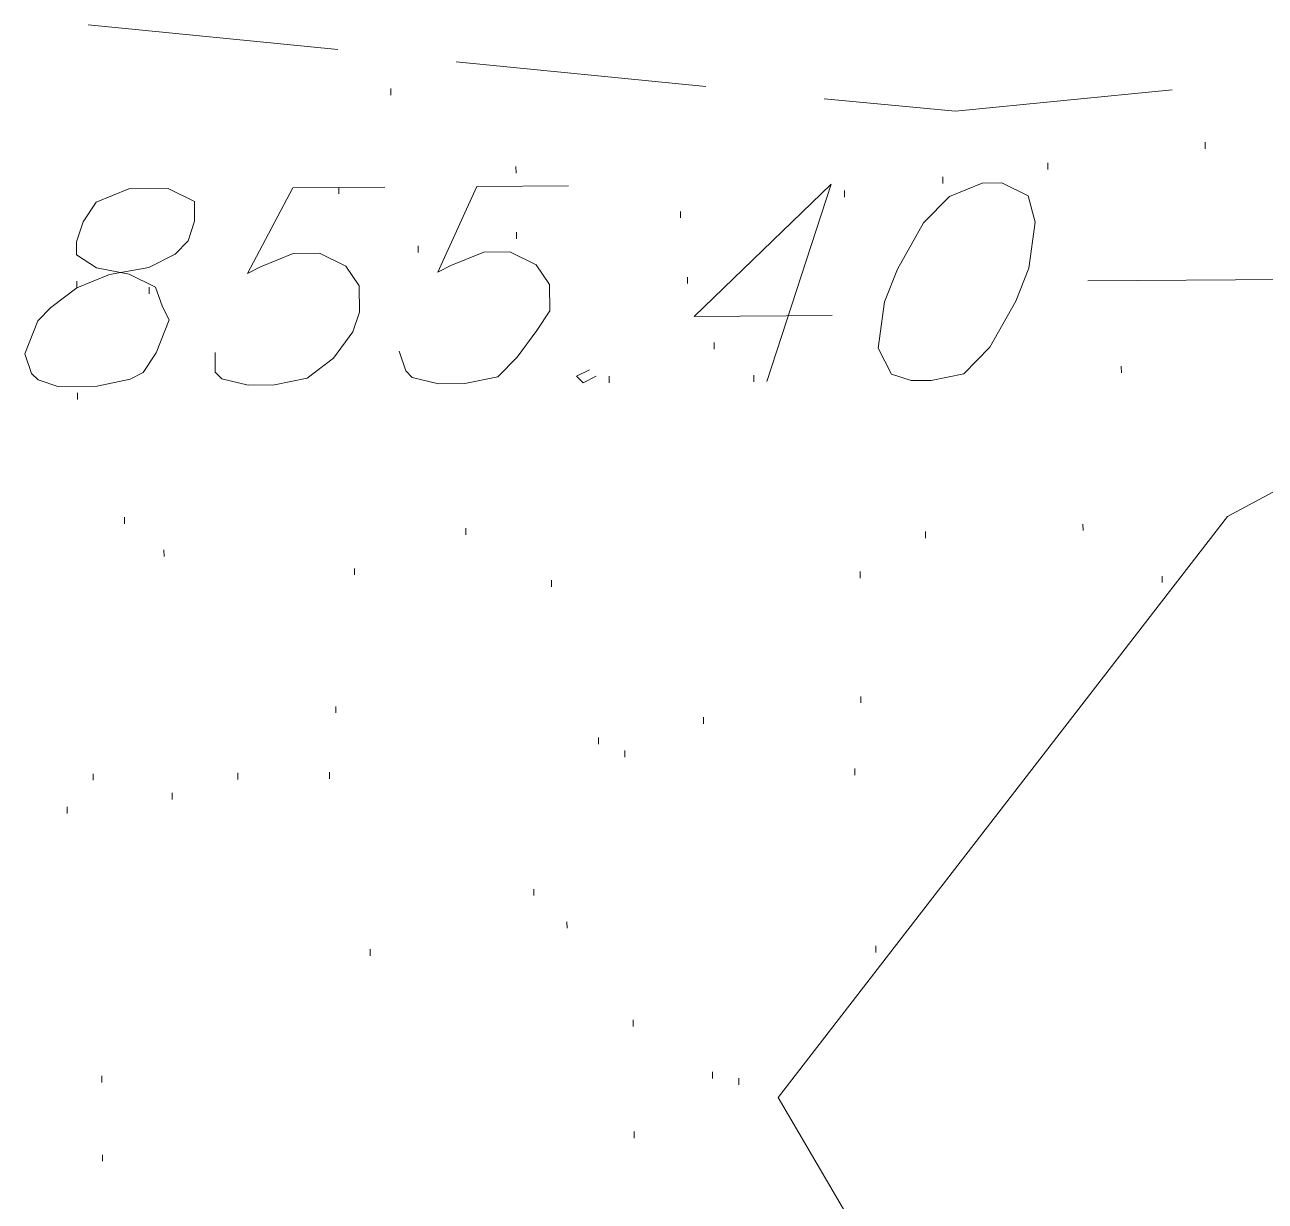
# Model space of a CAD drawing. Header units: inches. Extents: x -5728 to 15181, y 9834 to 15140.
# Drawn here: x 6478.8 to 6629.9, y 14631.8 to 14775 of the extents above; entities that cross this region are included whole.
import ezdxf

# ---------------------------------------------------------------- set-up
doc = ezdxf.new("R2010")
doc.units = ezdxf.units.IN
doc.header["$MEASUREMENT"] = 0
doc.linetypes.add('IMPORT-DASHEDX2 _4_', pattern=[0.1125, 0.075, -0.0375])
doc.layers.add('PDF_Geometry', color=1, linetype='Continuous', lineweight=9)
doc.layers.add('site plan converted for PDF_dwg', color=1, linetype='Continuous', lineweight=9)

# ---------------------------------------------------------------- blocks, each defined once
blk = doc.blocks.new('site plan converted for PDF_dwg-1480341-SITE PLAN')
at = {"layer": 'PDF_Geometry', "color": 155, "lineweight": 15}
for p, q in [((4405.72, 4893), (4375.32, 4896.2)), ((4450.52, 4888.2), (4420.12, 4891.4)), ((4412.12, 4888.2), (4412.12, 4887.4)), ((4511.32, 4881), (4511.32, 4880.2)), ((4427.32, 4878.6), (4427.32, 4877.8)), ((4492.12, 4878.6), (4492.12, 4877.8)), ((4405.72, 4876.2), (4405.72, 4875.4)), ((4479.32, 4877), (4479.32, 4876.2)), ((4467.32, 4875.4), (4467.32, 4874.6)), ((4447.32, 4873), (4447.32, 4872.2)), ((4427.32, 4870.6), (4427.32, 4869.8)), ((4415.32, 4869), (4415.32, 4868.2)), ((4373.72, 4865), (4373.72, 4864.2)), ((4382.52, 4864.2), (4382.52, 4863.4)), ((4448.12, 4865), (4448.12, 4864.2)), ((4451.32, 4857), (4451.32, 4856.2)), ((4500.92, 4853.8), (4500.92, 4853)), ((4438.52, 4853), (4438.52, 4852.2)), ((4456.12, 4853), (4456.12, 4852.2)), ((4373.72, 4851.4), (4373.72, 4850.6)), ((4379.32, 4836.2), (4379.32, 4835.4)), ((4420.92, 4834.6), (4420.92, 4833.8)), ((4476.92, 4833.8), (4476.92, 4833)), ((4496.12, 4834.6), (4496.12, 4833.8)), ((4384.12, 4832.2), (4384.12, 4831.4)), ((4407.32, 4829.8), (4407.32, 4829)), ((4468.92, 4829), (4468.92, 4828.2)), ((4431.32, 4828.2), (4431.32, 4827.4)), ((4505.72, 4828.2), (4505.72, 4827.4)), ((4404.92, 4813), (4404.92, 4812.2)), ((4468.92, 4813.8), (4468.92, 4813)), ((4449.72, 4811.4), (4449.72, 4810.6)), ((4436.92, 4809), (4436.92, 4808.2)), ((4440.12, 4807.4), (4440.12, 4806.6)), ((4375.32, 4805), (4375.32, 4804.2)), ((4392.92, 4805), (4392.92, 4804.2)), ((4404.12, 4805), (4404.12, 4804.2)), ((4468.12, 4805), (4468.12, 4804.2)), ((4384.92, 4802.6), (4384.92, 4801.8)), ((4372.12, 4801), (4372.12, 4800.2)), ((4428.92, 4790.6), (4428.92, 4789.8)), ((4432.92, 4786.6), (4432.92, 4785.8)), ((4408.92, 4783.4), (4408.92, 4782.6)), ((4470.52, 4783.4), (4470.52, 4782.6)), ((4440.92, 4774.6), (4440.92, 4773.8)), ((4376.12, 4768.2), (4376.12, 4767.4)), ((4450.52, 4768.2), (4450.52, 4767.4)), ((4453.72, 4767.4), (4453.72, 4766.6)), ((4440.92, 4761), (4440.92, 4760.2)), ((4376.12, 4758.6), (4376.12, 4757.8))]:
    blk.add_line(p, q, dxfattribs=at)
at = {"layer": 'PDF_Geometry', "color": 155, "lineweight": 15, "flags": 128}
for points in [[(4507.32, 4887.4), (4480.92, 4885), (4464.92, 4886.6)], [(4551.32, 4882.6), (4557.72, 4858.6), (4558.52, 4740.2), (4553.72, 4471.4), (4546.52, 4470.6), (4470.52, 4487.4), (4484.92, 4577), (4485.72, 4717.8), (4458.52, 4765), (4513.72, 4835.4), (4557.72, 4858.6)], [(4551.32, 4882.6), (4520.92, 4864.2), (4496.92, 4864.2)], [(4411.32, 4876.2), (4400.12, 4876.2), (4394.52, 4865.8), (4396.12, 4866.6), (4400.12, 4868.2), (4403.32, 4868.2), (4406.52, 4866.6), (4408.12, 4864.2), (4408.12, 4861), (4407.32, 4858.6), (4404.92, 4855.4), (4401.72, 4853), (4397.72, 4852.2), (4394.52, 4852.2), (4391.32, 4853), (4390.52, 4853.8), (4390.52, 4856.2)], [(4433.72, 4876.2), (4422.52, 4876.2), (4417.72, 4865.8), (4419.32, 4866.6), (4423.32, 4868.2), (4426.52, 4868.2), (4429.72, 4866.6), (4431.32, 4864.2), (4431.32, 4861), (4429.72, 4858.6), (4427.32, 4855.4), (4424.92, 4853), (4420.92, 4852.2), (4417.72, 4852.2), (4414.52, 4853), (4413.72, 4853.8), (4412.92, 4856.2)], [(4457.72, 4852.2), (4465.72, 4876.2), (4448.92, 4860.2), (4465.72, 4860.2)], [(4436.12, 4853.8), (4434.52, 4853), (4435.32, 4852.2), (4436.92, 4853)]]:
    blk.add_lwpolyline(points, dxfattribs=at)
for points in [[(4380.12, 4876.2), (4376.12, 4874.6), (4374.52, 4872.2), (4373.72, 4869.8), (4373.72, 4868.2), (4376.12, 4866.6), (4380.12, 4865.8), (4383.32, 4864.2), (4384.12, 4861.8), (4384.92, 4860.2), (4383.32, 4856.2), (4381.72, 4853.8), (4380.12, 4853), (4376.12, 4852.2), (4371.32, 4852.2), (4368.92, 4853), (4368.12, 4853.8), (4367.32, 4856.2), (4368.92, 4860.2), (4370.52, 4861.8), (4373.72, 4864.2), (4377.72, 4865.8), (4382.52, 4866.6), (4385.72, 4868.2), (4387.32, 4869.8), (4388.12, 4872.2), (4388.12, 4874.6), (4384.92, 4876.2)], [(4484.12, 4876.2), (4480.12, 4874.6), (4476.92, 4871.4), (4473.72, 4865.8), (4472.12, 4861.8), (4471.32, 4856.2), (4472.92, 4853), (4475.32, 4852.2), (4477.72, 4852.2), (4481.72, 4853), (4484.92, 4856.2), (4488.12, 4861.8), (4489.72, 4865.8), (4490.52, 4871.4), (4489.72, 4874.6), (4486.52, 4876.2)]]:
    blk.add_lwpolyline(points, close=True, dxfattribs=at)

msp = doc.modelspace()

# ---------------------------------------------------------------- block references
at = {"layer": 'site plan converted for PDF_dwg', "color": 147, "linetype": 'IMPORT-DASHEDX2 _4_', "rotation": 0.383349167194431}
msp.add_blockref('site plan converted for PDF_dwg-1480341-SITE PLAN', (2144.04, 9849.68), dxfattribs=at)

doc.saveas('drawing.dxf')
